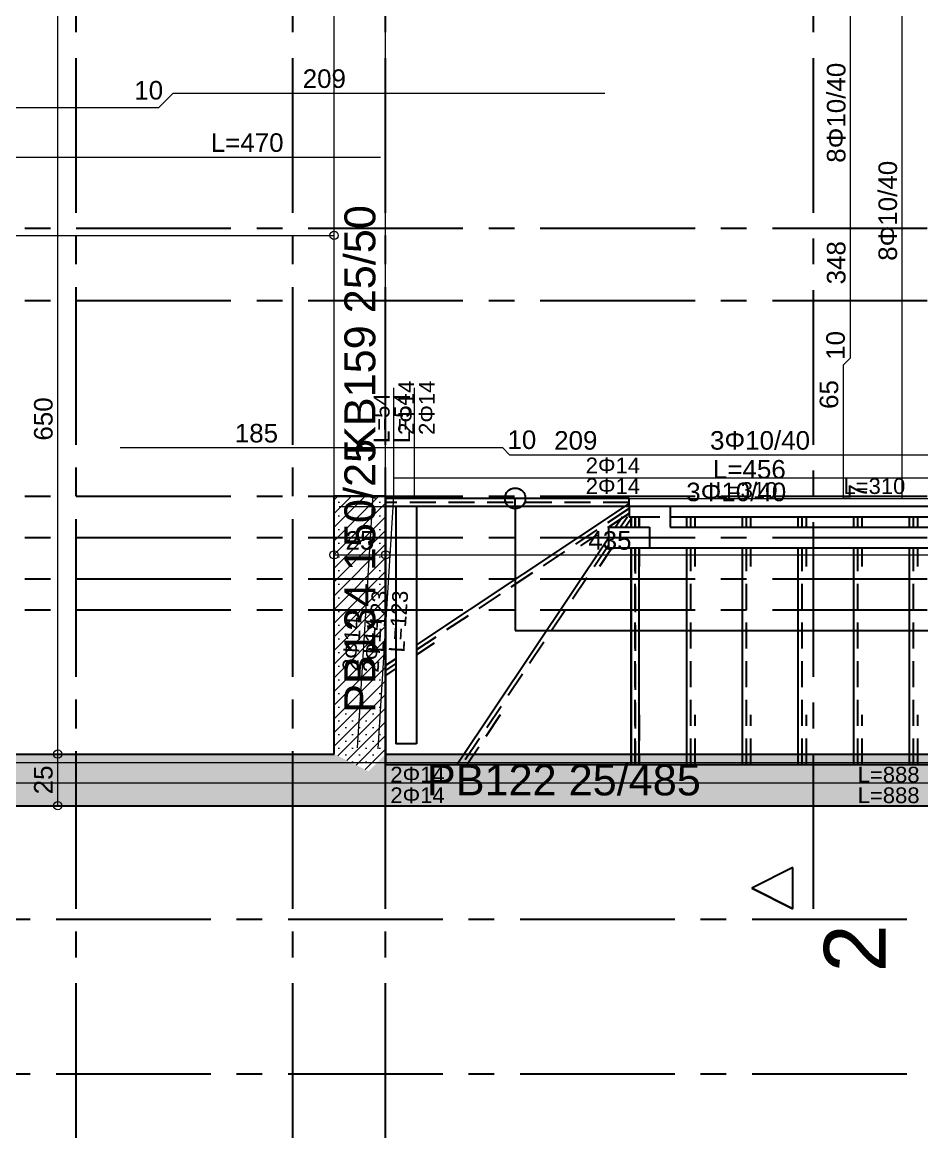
# Model space of a CAD drawing. Header units: millimetres. Extents: x 2232 to 85269, y -3593 to 5869.
# Drawn here: x 41216 to 41652, y 3066 to 3607 of the extents above; entities that cross this region are included whole.
import ezdxf

# ---------------------------------------------------------------- set-up
doc = ezdxf.new("R2010")
doc.units = ezdxf.units.MM
for name, pattern in [('CENTER2', [112.5, 75, -12.5, 12.5, -12.5]), ('DASHDOT2', [12.7, 6.35, -3.175, 0, -3.175]), ('HIDDEN2', [18.75, 12.5, -6.25])]:
    doc.linetypes.add(name, pattern=pattern)
doc.layers.add('aks', color=251, linetype='DASHDOT2', lineweight=35)
for name, color, linetype in [('Donatı Topl. Uzun. Yazısı', 7, 'Continuous'), ('Donatı Uz. Yazısı', 7, 'Continuous'), ('Donatı Yazısı', 7, 'Continuous'), ('Donatı Çizgisi', 7, 'Continuous'), ('Döşeme Boşluğu', 7, 'Continuous'), ('Kiriş', 7, 'Continuous'), ('Merdiven', 7, 'Continuous'), ('Panel', 7, 'Continuous'), ('Standart', 7, 'Continuous'), ('Ölçülendirme', 7, 'Continuous')]:
    doc.layers.add(name, color=color, linetype=linetype)
doc.styles.add('arial_1_18', font='arial.ttf', dxfattribs={"height": 0.2})
pattern_1 = [(45, (0, 0), (-3.314563, 3.314563), []), (45, (3.3146, 0), (-3.314563, 3.314563), [0, -4.6875])]

# ---------------------------------------------------------------- blocks, each defined once
blk = doc.blocks.new('IDE128Entity3')
at = {"layer": 'Standart', "color": 159, "linetype": 'CENTER2', "lineweight": -3}
blk.add_lwpolyline([(1207.5, 80), (1207.5, 2250)], dxfattribs=at)
at = {"layer": 'Standart', "color": 159, "linetype": 'Continuous', "lineweight": -3}
for points in [[(1197.5, 100), (1177.5, 90)], [(1197.5, 100), (1177.5, 90)], [(1197.5, 80), (1197.5, 100)], [(1197.5, 80), (1197.5, 100)], [(1177.5, 90), (1197.5, 80)], [(1197.5, 80), (1177.5, 90)]]:
    blk.add_lwpolyline(points, dxfattribs=at)
at = {"layer": 'Standart', "color": 250, "linetype": 'Continuous', "lineweight": -3, "style": 'arial_1_18'}
blk.add_text('2', height=30, rotation=90, dxfattribs=at).set_placement((1242.5, 49.19))
blk = doc.blocks.new('IDE128Entity180')
at = {"layer": 'Kiriş', "color": 4, "linetype": 'Continuous', "lineweight": 5}
blk.add_lwpolyline([(1000, 280), (1000, 805)], dxfattribs=at)
blk = doc.blocks.new('IDE128Entity181')
at = {"layer": 'Kiriş', "color": 4, "linetype": 'Continuous', "lineweight": 5}
blk.add_lwpolyline([(975, 280), (975, 805)], dxfattribs=at)
blk = doc.blocks.new('IDE128Entity182')
at = {"layer": 'Kiriş', "color": 159, "linetype": 'Continuous', "lineweight": 5, "style": 'arial_1_18'}
blk.add_text('KB159 25/50', height=15, rotation=90, dxfattribs=at).set_placement((995, 300))
blk = doc.blocks.new('IDE128Entity354')
at = {"layer": 'Panel', "linetype": 'Continuous', "lineweight": 5}
h = blk.add_hatch(dxfattribs=at)
h.set_pattern_fill('SACNCR', color=163, scale=50, style=0)
h.set_pattern_definition(pattern_1)
h.paths.add_polyline_path([(1000, 155), (991.67, 146.67), (975, 155), (975, 280), (1000, 280)])
blk = doc.blocks.new('IDE128Entity355')
at = {"layer": 'Panel', "color": 164, "linetype": 'Continuous', "lineweight": -3}
blk.add_lwpolyline([(1000, 155), (1000, 280)], dxfattribs=at)
blk = doc.blocks.new('IDE128Entity356')
at = {"layer": 'Panel', "color": 164, "linetype": 'Continuous', "lineweight": -3}
blk.add_lwpolyline([(1000, 280), (975, 280)], dxfattribs=at)
blk = doc.blocks.new('IDE128Entity357')
at = {"layer": 'Panel', "color": 164, "linetype": 'Continuous', "lineweight": -3}
blk.add_lwpolyline([(975, 155), (975, 280)], dxfattribs=at)
blk = doc.blocks.new('IDE128Entity358')
at = {"layer": 'Panel', "color": 159, "linetype": 'Continuous', "lineweight": -3, "style": 'arial_1_18'}
blk.add_text('PB134 150/25', height=15, rotation=90, dxfattribs=at).set_placement((995, 175))
blk = doc.blocks.new('IDE128Entity470')
at = {"layer": 'aks', "color": 251, "linetype": 'CENTER2', "lineweight": -3}
blk.add_lwpolyline([(-734.83, 0), (3944.83, 0)], dxfattribs=at)
blk = doc.blocks.new('IDE128Entity475')
at = {"layer": 'aks', "color": 251, "linetype": 'CENTER2', "lineweight": -3}
blk.add_lwpolyline([(-734.83, 75), (3944.83, 75)], dxfattribs=at)
blk = doc.blocks.new('IDE128Entity482')
at = {"layer": 'aks', "color": 251, "linetype": 'CENTER2', "lineweight": -3}
blk.add_lwpolyline([(-50, 130), (3260, 130)], dxfattribs=at)
blk = doc.blocks.new('IDE128Entity489')
at = {"layer": 'aks', "color": 251, "linetype": 'CENTER2', "lineweight": -3}
blk.add_lwpolyline([(-50, 225), (3260, 225)], dxfattribs=at)
blk = doc.blocks.new('IDE128Entity496')
at = {"layer": 'aks', "color": 251, "linetype": 'CENTER2', "lineweight": -3}
blk.add_lwpolyline([(-50, 375), (3260, 375)], dxfattribs=at)
blk = doc.blocks.new('IDE128Entity503')
at = {"layer": 'aks', "color": 251, "linetype": 'CENTER2', "lineweight": -3}
blk.add_lwpolyline([(-50, 240), (3260, 240)], dxfattribs=at)
blk = doc.blocks.new('IDE128Entity510')
at = {"layer": 'aks', "color": 251, "linetype": 'CENTER2', "lineweight": -3}
blk.add_lwpolyline([(-50, 280), (3260, 280)], dxfattribs=at)
blk = doc.blocks.new('IDE128Entity517')
at = {"layer": 'aks', "color": 251, "linetype": 'CENTER2', "lineweight": -3}
blk.add_lwpolyline([(-50, 260), (3260, 260)], dxfattribs=at)
blk = doc.blocks.new('IDE128Entity524')
at = {"layer": 'aks', "color": 251, "linetype": 'CENTER2', "lineweight": -3}
blk.add_lwpolyline([(-50, 410), (3260, 410)], dxfattribs=at)
blk = doc.blocks.new('IDE128Entity620')
at = {"layer": 'aks', "color": 251, "linetype": 'CENTER2', "lineweight": -3}
blk.add_lwpolyline([(1000, -604.83), (1000, 80)], dxfattribs=at)
blk = doc.blocks.new('IDE128Entity622')
at = {"layer": 'aks', "color": 251, "linetype": 'CENTER2', "lineweight": -3}
blk.add_lwpolyline([(1000, 80), (1000, 2250)], dxfattribs=at)
blk = doc.blocks.new('IDE128Entity627')
at = {"layer": 'aks', "color": 251, "linetype": 'CENTER2', "lineweight": -3}
blk.add_lwpolyline([(850, -604.83), (850, 80)], dxfattribs=at)
blk = doc.blocks.new('IDE128Entity629')
at = {"layer": 'aks', "color": 251, "linetype": 'CENTER2', "lineweight": -3}
blk.add_lwpolyline([(850, 80), (850, 2250)], dxfattribs=at)
blk = doc.blocks.new('IDE128Entity683')
at = {"layer": 'aks', "color": 251, "linetype": 'CENTER2', "lineweight": -3}
blk.add_lwpolyline([(955, -604.83), (955, 80)], dxfattribs=at)
blk = doc.blocks.new('IDE128Entity685')
at = {"layer": 'aks', "color": 251, "linetype": 'CENTER2', "lineweight": -3}
blk.add_lwpolyline([(955, 80), (955, 2250)], dxfattribs=at)
blk = doc.blocks.new('IDE128Entity690')
at = {"layer": 'Döşeme Boşluğu', "color": 8, "linetype": 'Continuous', "lineweight": -3}
blk.add_lwpolyline([(1000, 280), (1000, 155)], dxfattribs=at)
blk = doc.blocks.new('IDE128Entity691')
at = {"layer": 'Döşeme Boşluğu', "color": 8, "linetype": 'Continuous', "lineweight": -3}
blk.add_lwpolyline([(1000, 155), (1435, 155)], dxfattribs=at)
blk = doc.blocks.new('IDE128Entity695')
at = {"layer": 'Döşeme Boşluğu', "color": 8, "linetype": 'Continuous', "lineweight": -3}
blk.add_lwpolyline([(1318, 275), (1000, 275)], dxfattribs=at)
blk = doc.blocks.new('IDE128Entity696')
at = {"layer": 'Döşeme Boşluğu', "color": 8, "linetype": 'Continuous', "lineweight": -3}
blk.add_lwpolyline([(1000, 275), (1000, 280)], dxfattribs=at)
blk = doc.blocks.new('IDE128Entity697')
at = {"layer": 'Donatı Çizgisi', "color": 5, "linetype": 'Continuous', "lineweight": 5}
blk.add_lwpolyline([(1004, 279), (1314, 279)], dxfattribs=at)
at = {"layer": 'Donatı Topl. Uzun. Yazısı', "color": 1, "linetype": 'Continuous', "lineweight": 5, "style": 'arial_1_18'}
blk.add_text('L=310', height=7.65, dxfattribs=at).set_placement((1221.98, 281.13))
at = {"layer": 'Donatı Yazısı', "color": 5, "linetype": 'Continuous', "lineweight": 5, "style": 'arial_1_18'}
blk.add_text('2Φ14', height=7.65, dxfattribs=at).set_placement((1097, 281.13))
blk = doc.blocks.new('IDE128Entity698')
at = {"layer": 'Donatı Çizgisi', "color": 5, "linetype": 'Continuous', "lineweight": 5}
blk.add_lwpolyline([(1004, 289), (1314, 289)], dxfattribs=at)
at = {"layer": 'Donatı Topl. Uzun. Yazısı', "color": 1, "linetype": 'Continuous', "lineweight": 5, "style": 'arial_1_18'}
blk.add_text('L=310', height=7.65, dxfattribs=at).set_placement((1159.98, 279.23))
at = {"layer": 'Donatı Yazısı', "color": 5, "linetype": 'Continuous', "lineweight": 5, "style": 'arial_1_18'}
blk.add_text('2Φ14', height=7.65, dxfattribs=at).set_placement((1097, 291.13))
blk = doc.blocks.new('IDE128Entity703')
at = {"layer": 'Donatı Çizgisi', "color": 5, "linetype": 'Continuous', "lineweight": 5}
blk.add_lwpolyline([(548.5, 151), (1436.5, 151)], dxfattribs=at)
at = {"layer": 'Donatı Topl. Uzun. Yazısı', "color": 1, "linetype": 'Continuous', "lineweight": 5, "style": 'arial_1_18'}
blk.add_text('L=888', height=7.65, dxfattribs=at).set_placement((1228.88, 141.23))
at = {"layer": 'Donatı Yazısı', "color": 5, "linetype": 'Continuous', "lineweight": 5, "style": 'arial_1_18'}
blk.add_text('2Φ14', height=7.65, dxfattribs=at).set_placement((1002.27, 141.23))
blk = doc.blocks.new('IDE128Entity704')
at = {"layer": 'Donatı Çizgisi', "color": 5, "linetype": 'Continuous', "lineweight": 5}
blk.add_lwpolyline([(548.5, 141), (1436.5, 141)], dxfattribs=at)
at = {"layer": 'Donatı Topl. Uzun. Yazısı', "color": 1, "linetype": 'Continuous', "lineweight": 5, "style": 'arial_1_18'}
blk.add_text('L=888', height=7.65, dxfattribs=at).set_placement((1228.88, 131.23))
at = {"layer": 'Donatı Yazısı', "color": 5, "linetype": 'Continuous', "lineweight": 5, "style": 'arial_1_18'}
blk.add_text('2Φ14', height=7.65, dxfattribs=at).set_placement((1002.27, 131.23))
blk = doc.blocks.new('IDE128Entity705')
at = {"layer": 'Donatı Çizgisi', "color": 5, "linetype": 'Continuous', "lineweight": 5}
blk.add_lwpolyline([(996.4, 157.5), (1004, 280)], dxfattribs=at)
at = {"layer": 'Donatı Topl. Uzun. Yazısı', "color": 1, "linetype": 'Continuous', "lineweight": 5, "style": 'arial_1_18'}
blk.add_text('L=123', height=7.65, rotation=86.4513, dxfattribs=at).set_placement((1009.09, 204.11))
at = {"layer": 'Donatı Yazısı', "color": 5, "linetype": 'Continuous', "lineweight": 5, "style": 'arial_1_18'}
blk.add_text('2Φ14', height=7.65, rotation=86.4513, dxfattribs=at).set_placement((996.56, 194.38))
blk = doc.blocks.new('IDE128Entity706')
at = {"layer": 'Donatı Çizgisi', "color": 5, "linetype": 'Continuous', "lineweight": 5}
blk.add_lwpolyline([(986.42, 158.11), (994.02, 280.62)], dxfattribs=at)
at = {"layer": 'Donatı Topl. Uzun. Yazısı', "color": 1, "linetype": 'Continuous', "lineweight": 5, "style": 'arial_1_18'}
blk.add_text('L=123', height=7.65, rotation=86.4513, dxfattribs=at).set_placement((999.07, 204.12))
at = {"layer": 'Donatı Yazısı', "color": 5, "linetype": 'Continuous', "lineweight": 5, "style": 'arial_1_18'}
blk.add_text('2Φ14', height=7.65, rotation=86.4513, dxfattribs=at).set_placement((986.58, 195))
blk = doc.blocks.new('IDE128Entity707')
at = {"layer": 'Donatı Çizgisi', "color": 5, "linetype": 'Continuous', "lineweight": 5}
blk.add_lwpolyline([(1004, 279), (1004, 332.59)], dxfattribs=at)
at = {"layer": 'Donatı Topl. Uzun. Yazısı', "color": 1, "linetype": 'Continuous', "lineweight": 5, "style": 'arial_1_18'}
blk.add_text('L=54', height=7.65, rotation=90, dxfattribs=at).set_placement((1001.88, 305.84))
at = {"layer": 'Donatı Yazısı', "color": 5, "linetype": 'Continuous', "lineweight": 5, "style": 'arial_1_18'}
blk.add_text('2Φ14', height=7.65, rotation=90, dxfattribs=at).set_placement((1013.78, 309.76))
blk = doc.blocks.new('IDE128Entity708')
at = {"layer": 'Donatı Çizgisi', "color": 5, "linetype": 'Continuous', "lineweight": 5}
blk.add_lwpolyline([(1014, 279), (1014, 332.59)], dxfattribs=at)
at = {"layer": 'Donatı Topl. Uzun. Yazısı', "color": 1, "linetype": 'Continuous', "lineweight": 5, "style": 'arial_1_18'}
blk.add_text('L=54', height=7.65, rotation=90, dxfattribs=at).set_placement((1011.88, 305.84))
at = {"layer": 'Donatı Yazısı', "color": 5, "linetype": 'Continuous', "lineweight": 5, "style": 'arial_1_18'}
blk.add_text('2Φ14', height=7.65, rotation=90, dxfattribs=at).set_placement((1023.78, 309.76))
blk = doc.blocks.new('IDE128Entity767')
at = {"layer": 'Panel', "linetype": 'Continuous', "lineweight": 5}
h = blk.add_hatch(dxfattribs=at)
h.set_pattern_fill('SACNCR', color=163, scale=50, style=0)
h.set_pattern_definition(pattern_1)
h.paths.add_polyline_path([(1435, 155), (1460, 130), (1000, 130), (991.67, 146.67), (1000, 155)])
blk = doc.blocks.new('IDE128Entity768')
at = {"layer": 'Panel', "color": 164, "linetype": 'Continuous', "lineweight": -3}
blk.add_lwpolyline([(1000, 130), (1460, 130)], dxfattribs=at)
blk = doc.blocks.new('IDE128Entity769')
at = {"layer": 'Panel', "color": 164, "linetype": 'Continuous', "lineweight": -3}
blk.add_lwpolyline([(1000, 155), (1435, 155)], dxfattribs=at)
blk = doc.blocks.new('IDE128Entity770')
at = {"layer": 'Panel', "color": 159, "linetype": 'Continuous', "lineweight": -3, "style": 'arial_1_18'}
blk.add_text('PB122 25/485', height=15, dxfattribs=at).set_placement((1020, 135))
blk = doc.blocks.new('IDE128Entity771')
at = {"layer": 'Panel', "linetype": 'Continuous', "lineweight": 5}
h = blk.add_hatch(dxfattribs=at)
h.set_pattern_fill('SACNCR', color=163, scale=50, style=0)
h.set_pattern_definition(pattern_1)
h.paths.add_polyline_path([(975, 155), (991.67, 146.67), (1000, 130), (525, 130), (550, 155)])
blk = doc.blocks.new('IDE128Entity772')
at = {"layer": 'Panel', "color": 164, "linetype": 'Continuous', "lineweight": -3}
blk.add_lwpolyline([(525, 130), (1000, 130)], dxfattribs=at)
blk = doc.blocks.new('IDE128Entity773')
at = {"layer": 'Panel', "color": 164, "linetype": 'Continuous', "lineweight": -3}
blk.add_lwpolyline([(550, 155), (975, 155)], dxfattribs=at)
blk = doc.blocks.new('IDE128Entity977')
at = {"layer": 'Merdiven', "color": 171, "linetype": 'Continuous', "lineweight": -3}
blk.add_lwpolyline([(1015, 275), (1015, 160)], dxfattribs=at)
blk = doc.blocks.new('IDE128Entity978')
at = {"layer": 'Merdiven', "color": 171, "linetype": 'Continuous', "lineweight": -3}
blk.add_lwpolyline([(1005, 275), (1005, 160)], dxfattribs=at)
blk = doc.blocks.new('IDE128Entity979')
at = {"layer": 'Merdiven', "color": 171, "linetype": 'Continuous', "lineweight": -3}
blk.add_lwpolyline([(1015, 275), (1005, 275)], dxfattribs=at)
blk = doc.blocks.new('IDE128Entity980')
at = {"layer": 'Merdiven', "color": 171, "linetype": 'Continuous', "lineweight": -3}
blk.add_lwpolyline([(1015, 160), (1005, 160)], dxfattribs=at)
blk = doc.blocks.new('IDE128Entity981')
at = {"layer": 'Merdiven', "color": 171, "linetype": 'Continuous', "lineweight": -3}
blk.add_lwpolyline([(1108, 265), (1128, 265)], dxfattribs=at)
blk = doc.blocks.new('IDE128Entity982')
at = {"layer": 'Merdiven', "color": 171, "linetype": 'Continuous', "lineweight": -3}
blk.add_lwpolyline([(1108, 255), (1138, 255)], dxfattribs=at)
blk = doc.blocks.new('IDE128Entity983')
at = {"layer": 'Merdiven', "color": 171, "linetype": 'Continuous', "lineweight": -3}
blk.add_lwpolyline([(1108, 265), (1108, 255)], dxfattribs=at)
blk = doc.blocks.new('IDE128Entity984')
at = {"layer": 'Merdiven', "color": 171, "linetype": 'Continuous', "lineweight": -3}
blk.add_lwpolyline([(1138, 275), (1138, 265)], dxfattribs=at)
blk = doc.blocks.new('IDE128Entity985')
at = {"layer": 'Merdiven', "color": 171, "linetype": 'Continuous', "lineweight": -3}
blk.add_lwpolyline([(1128, 265), (1128, 255)], dxfattribs=at)
blk = doc.blocks.new('IDE128Entity986')
at = {"layer": 'Merdiven', "color": 171, "linetype": 'Continuous', "lineweight": -3}
blk.add_lwpolyline([(1138, 265), (1322, 265)], dxfattribs=at)
blk = doc.blocks.new('IDE128Entity987')
at = {"layer": 'Merdiven', "color": 171, "linetype": 'Continuous', "lineweight": -3}
blk.add_lwpolyline([(1128, 255), (1322, 255)], dxfattribs=at)
blk = doc.blocks.new('IDE128Entity1003')
at = {"layer": 'Merdiven', "color": 171, "linetype": 'HIDDEN2', "lineweight": -3}
blk.add_lwpolyline([(1118, 275), (1094.4, 275)], dxfattribs=at)
blk = doc.blocks.new('IDE128Entity1004')
at = {"layer": 'Merdiven', "color": 171, "linetype": 'HIDDEN2', "lineweight": -3}
blk.add_lwpolyline([(1023.6, 275), (1015, 275)], dxfattribs=at)
blk = doc.blocks.new('IDE128Entity1005')
at = {"layer": 'Merdiven', "color": 171, "linetype": 'HIDDEN2', "lineweight": -3}
blk.add_lwpolyline([(1005, 275), (1000, 275)], dxfattribs=at)
blk = doc.blocks.new('IDE128Entity1006')
at = {"layer": 'Merdiven', "color": 171, "linetype": 'HIDDEN2', "lineweight": -3}
blk.add_lwpolyline([(1118, 271.67), (1094.4, 255.96)], dxfattribs=at)
blk = doc.blocks.new('IDE128Entity1007')
at = {"layer": 'Merdiven', "color": 171, "linetype": 'HIDDEN2', "lineweight": -3}
blk.add_lwpolyline([(1023.6, 208.84), (1015, 203.11)], dxfattribs=at)
blk = doc.blocks.new('IDE128Entity1008')
at = {"layer": 'Merdiven', "color": 171, "linetype": 'HIDDEN2', "lineweight": -3}
blk.add_lwpolyline([(1005, 196.46), (1000, 193.13)], dxfattribs=at)
blk = doc.blocks.new('IDE128Entity1009')
at = {"layer": 'Merdiven', "color": 171, "linetype": 'HIDDEN2', "lineweight": -3}
blk.add_lwpolyline([(1119.67, 270), (1116.33, 265)], dxfattribs=at)
blk = doc.blocks.new('IDE128Entity1010')
at = {"layer": 'Merdiven', "color": 171, "linetype": 'HIDDEN2', "lineweight": -3}
blk.add_lwpolyline([(1109.65, 255), (1103.64, 246)], dxfattribs=at)
blk = doc.blocks.new('IDE128Entity1011')
at = {"layer": 'Merdiven', "color": 171, "linetype": 'HIDDEN2', "lineweight": -3}
blk.add_lwpolyline([(1055.56, 174), (1039.54, 150)], dxfattribs=at)
blk = doc.blocks.new('IDE128Entity1012')
at = {"layer": 'Merdiven', "color": 171, "linetype": 'HIDDEN2', "lineweight": -3}
blk.add_lwpolyline([(1123, 270), (1123, 265)], dxfattribs=at)
blk = doc.blocks.new('IDE128Entity1013')
at = {"layer": 'Merdiven', "color": 171, "linetype": 'HIDDEN2', "lineweight": -3}
blk.add_lwpolyline([(1123, 255), (1123, 246)], dxfattribs=at)
blk = doc.blocks.new('IDE128Entity1014')
at = {"layer": 'Merdiven', "color": 171, "linetype": 'HIDDEN2', "lineweight": -3}
blk.add_lwpolyline([(1123, 174), (1123, 150)], dxfattribs=at)
blk = doc.blocks.new('IDE128Entity1015')
at = {"layer": 'Merdiven', "color": 171, "linetype": 'HIDDEN2', "lineweight": -3}
blk.add_lwpolyline([(1118, 277), (1000, 277)], dxfattribs=at)
blk = doc.blocks.new('IDE128Entity1016')
at = {"layer": 'Merdiven', "color": 171, "linetype": 'HIDDEN2', "lineweight": -3}
blk.add_lwpolyline([(1118, 274.07), (1015, 205.51)], dxfattribs=at)
blk = doc.blocks.new('IDE128Entity1017')
at = {"layer": 'Merdiven', "color": 171, "linetype": 'HIDDEN2', "lineweight": -3}
blk.add_lwpolyline([(1005, 198.86), (1000, 195.53)], dxfattribs=at)
blk = doc.blocks.new('IDE128Entity1018')
at = {"layer": 'Merdiven', "color": 171, "linetype": 'HIDDEN2', "lineweight": -3}
blk.add_lwpolyline([(1117.26, 270), (1113.92, 265)], dxfattribs=at)
blk = doc.blocks.new('IDE128Entity1019')
at = {"layer": 'Merdiven', "color": 171, "linetype": 'HIDDEN2', "lineweight": -3}
blk.add_lwpolyline([(1108, 256.13), (1037.13, 150)], dxfattribs=at)
blk = doc.blocks.new('IDE128Entity1020')
at = {"layer": 'Merdiven', "color": 171, "linetype": 'HIDDEN2', "lineweight": -3}
blk.add_lwpolyline([(1121, 270), (1121, 265)], dxfattribs=at)
blk = doc.blocks.new('IDE128Entity1021')
at = {"layer": 'Merdiven', "color": 171, "linetype": 'HIDDEN2', "lineweight": -3}
blk.add_lwpolyline([(1121, 255), (1121, 150)], dxfattribs=at)
blk = doc.blocks.new('IDE128Entity1022')
at = {"layer": 'Merdiven', "color": 171, "linetype": 'Continuous', "lineweight": -3}
blk.add_lwpolyline([(1118, 279), (1000, 279)], dxfattribs=at)
blk = doc.blocks.new('IDE128Entity1023')
at = {"layer": 'Merdiven', "color": 171, "linetype": 'Continuous', "lineweight": -3}
blk.add_lwpolyline([(1118, 276.47), (1015, 207.92)], dxfattribs=at)
blk = doc.blocks.new('IDE128Entity1024')
at = {"layer": 'Merdiven', "color": 171, "linetype": 'Continuous', "lineweight": -3}
blk.add_lwpolyline([(1005, 201.26), (1000, 197.93)], dxfattribs=at)
blk = doc.blocks.new('IDE128Entity1025')
at = {"layer": 'Merdiven', "color": 171, "linetype": 'Continuous', "lineweight": -3}
blk.add_lwpolyline([(1114.86, 270), (1111.52, 265)], dxfattribs=at)
blk = doc.blocks.new('IDE128Entity1026')
at = {"layer": 'Merdiven', "color": 171, "linetype": 'Continuous', "lineweight": -3}
blk.add_lwpolyline([(1108, 259.73), (1034.73, 150)], dxfattribs=at)
blk = doc.blocks.new('IDE128Entity1027')
at = {"layer": 'Merdiven', "color": 171, "linetype": 'Continuous', "lineweight": -3}
blk.add_lwpolyline([(1119, 270), (1119, 265)], dxfattribs=at)
blk = doc.blocks.new('IDE128Entity1028')
at = {"layer": 'Merdiven', "color": 171, "linetype": 'Continuous', "lineweight": -3}
blk.add_lwpolyline([(1119, 255), (1119, 150)], dxfattribs=at)
blk = doc.blocks.new('IDE128Entity1029')
at = {"layer": 'Merdiven', "color": 171, "linetype": 'Continuous', "lineweight": -3}
blk.add_lwpolyline([(1118, 275), (1118, 279)], dxfattribs=at)
blk = doc.blocks.new('IDE128Entity1030')
at = {"layer": 'Merdiven', "color": 171, "linetype": 'Continuous', "lineweight": -3}
blk.add_lwpolyline([(1000, 275), (1000, 279)], dxfattribs=at)
blk = doc.blocks.new('IDE128Entity1031')
at = {"layer": 'Merdiven', "color": 171, "linetype": 'Continuous', "lineweight": -3}
blk.add_lwpolyline([(1118, 275), (1015, 275)], dxfattribs=at)
blk = doc.blocks.new('IDE128Entity1032')
at = {"layer": 'Merdiven', "color": 171, "linetype": 'Continuous', "lineweight": -3}
blk.add_lwpolyline([(1015, 275), (1005, 275)], dxfattribs=at)
blk = doc.blocks.new('IDE128Entity1033')
at = {"layer": 'Merdiven', "color": 171, "linetype": 'Continuous', "lineweight": -3}
blk.add_lwpolyline([(1005, 275), (1000, 275)], dxfattribs=at)
blk = doc.blocks.new('IDE128Entity1034')
at = {"layer": 'Merdiven', "color": 171, "linetype": 'Continuous', "lineweight": -3}
blk.add_lwpolyline([(1000, 275), (1000, 150)], dxfattribs=at)
blk = doc.blocks.new('IDE128Entity1035')
at = {"layer": 'Merdiven', "color": 171, "linetype": 'Continuous', "lineweight": -3}
blk.add_lwpolyline([(1000, 150), (1123, 150)], dxfattribs=at)
blk = doc.blocks.new('IDE128Entity1036')
at = {"layer": 'Merdiven', "color": 171, "linetype": 'Continuous', "lineweight": -3}
blk.add_lwpolyline([(1118, 275), (1118, 270)], dxfattribs=at)
blk = doc.blocks.new('IDE128Entity1037')
at = {"layer": 'Merdiven', "color": 171, "linetype": 'Continuous', "lineweight": -3}
blk.add_lwpolyline([(1118, 270), (1123, 270)], dxfattribs=at)
blk = doc.blocks.new('IDE128Entity1038')
at = {"layer": 'Merdiven', "color": 171, "linetype": 'Continuous', "lineweight": -3}
blk.add_lwpolyline([(1123, 150), (1123, 255)], dxfattribs=at)
blk = doc.blocks.new('IDE128Entity1039')
at = {"layer": 'Merdiven', "color": 171, "linetype": 'Continuous', "lineweight": -3}
blk.add_lwpolyline([(1123, 265), (1123, 270)], dxfattribs=at)
blk = doc.blocks.new('IDE128Entity1040')
at = {"layer": 'Merdiven', "color": 251, "linetype": 'Continuous', "lineweight": -3}
blk.add_lwpolyline([(1062.82, 275), (1062.82, 215)], dxfattribs=at)
blk = doc.blocks.new('IDE128Entity1041')
at = {"layer": 'Merdiven', "color": 251, "linetype": 'Continuous', "lineweight": -3}
blk.add_lwpolyline([(1062.82, 215), (1123, 215)], dxfattribs=at)
blk = doc.blocks.new('IDE128Entity1042')
at = {"layer": 'Merdiven', "color": 251, "linetype": 'Continuous', "lineweight": -3}
blk.add_lwpolyline([(1062.82, 275), (1062.82, 279)], dxfattribs=at)
blk = doc.blocks.new('IDE128Entity1043')
at = {"layer": 'Merdiven', "color": 171, "linetype": 'HIDDEN2', "lineweight": -3}
blk.add_lwpolyline([(1123, 150), (1123, 174)], dxfattribs=at)
blk = doc.blocks.new('IDE128Entity1044')
at = {"layer": 'Merdiven', "color": 171, "linetype": 'HIDDEN2', "lineweight": -3}
blk.add_lwpolyline([(1123, 246), (1123, 255)], dxfattribs=at)
blk = doc.blocks.new('IDE128Entity1045')
at = {"layer": 'Merdiven', "color": 171, "linetype": 'HIDDEN2', "lineweight": -3}
blk.add_lwpolyline([(1123, 265), (1123, 270)], dxfattribs=at)
blk = doc.blocks.new('IDE128Entity1046')
at = {"layer": 'Merdiven', "color": 171, "linetype": 'HIDDEN2', "lineweight": -3}
blk.add_lwpolyline([(1150, 150), (1150, 174)], dxfattribs=at)
blk = doc.blocks.new('IDE128Entity1047')
at = {"layer": 'Merdiven', "color": 171, "linetype": 'HIDDEN2', "lineweight": -3}
blk.add_lwpolyline([(1150, 246), (1150, 255)], dxfattribs=at)
blk = doc.blocks.new('IDE128Entity1048')
at = {"layer": 'Merdiven', "color": 171, "linetype": 'HIDDEN2', "lineweight": -3}
blk.add_lwpolyline([(1150, 265), (1150, 270)], dxfattribs=at)
blk = doc.blocks.new('IDE128Entity1049')
at = {"layer": 'Merdiven', "color": 171, "linetype": 'HIDDEN2', "lineweight": -3}
blk.add_lwpolyline([(1177, 150), (1177, 174)], dxfattribs=at)
blk = doc.blocks.new('IDE128Entity1050')
at = {"layer": 'Merdiven', "color": 171, "linetype": 'HIDDEN2', "lineweight": -3}
blk.add_lwpolyline([(1177, 246), (1177, 255)], dxfattribs=at)
blk = doc.blocks.new('IDE128Entity1051')
at = {"layer": 'Merdiven', "color": 171, "linetype": 'HIDDEN2', "lineweight": -3}
blk.add_lwpolyline([(1177, 265), (1177, 270)], dxfattribs=at)
blk = doc.blocks.new('IDE128Entity1052')
at = {"layer": 'Merdiven', "color": 171, "linetype": 'HIDDEN2', "lineweight": -3}
blk.add_lwpolyline([(1204, 150), (1204, 174)], dxfattribs=at)
blk = doc.blocks.new('IDE128Entity1053')
at = {"layer": 'Merdiven', "color": 171, "linetype": 'HIDDEN2', "lineweight": -3}
blk.add_lwpolyline([(1204, 246), (1204, 255)], dxfattribs=at)
blk = doc.blocks.new('IDE128Entity1054')
at = {"layer": 'Merdiven', "color": 171, "linetype": 'HIDDEN2', "lineweight": -3}
blk.add_lwpolyline([(1204, 265), (1204, 270)], dxfattribs=at)
blk = doc.blocks.new('IDE128Entity1055')
at = {"layer": 'Merdiven', "color": 171, "linetype": 'HIDDEN2', "lineweight": -3}
blk.add_lwpolyline([(1231, 150), (1231, 174)], dxfattribs=at)
blk = doc.blocks.new('IDE128Entity1056')
at = {"layer": 'Merdiven', "color": 171, "linetype": 'HIDDEN2', "lineweight": -3}
blk.add_lwpolyline([(1231, 246), (1231, 255)], dxfattribs=at)
blk = doc.blocks.new('IDE128Entity1057')
at = {"layer": 'Merdiven', "color": 171, "linetype": 'HIDDEN2', "lineweight": -3}
blk.add_lwpolyline([(1231, 265), (1231, 270)], dxfattribs=at)
blk = doc.blocks.new('IDE128Entity1058')
at = {"layer": 'Merdiven', "color": 171, "linetype": 'HIDDEN2', "lineweight": -3}
blk.add_lwpolyline([(1258, 150), (1258, 174)], dxfattribs=at)
blk = doc.blocks.new('IDE128Entity1059')
at = {"layer": 'Merdiven', "color": 171, "linetype": 'HIDDEN2', "lineweight": -3}
blk.add_lwpolyline([(1258, 246), (1258, 255)], dxfattribs=at)
blk = doc.blocks.new('IDE128Entity1060')
at = {"layer": 'Merdiven', "color": 171, "linetype": 'HIDDEN2', "lineweight": -3}
blk.add_lwpolyline([(1258, 265), (1258, 270)], dxfattribs=at)
blk = doc.blocks.new('IDE128Entity1069')
at = {"layer": 'Merdiven', "color": 171, "linetype": 'HIDDEN2', "lineweight": -3}
blk.add_lwpolyline([(1121, 150), (1121, 255)], dxfattribs=at)
blk = doc.blocks.new('IDE128Entity1070')
at = {"layer": 'Merdiven', "color": 171, "linetype": 'HIDDEN2', "lineweight": -3}
blk.add_lwpolyline([(1121, 265), (1121, 270)], dxfattribs=at)
blk = doc.blocks.new('IDE128Entity1071')
at = {"layer": 'Merdiven', "color": 171, "linetype": 'HIDDEN2', "lineweight": -3}
blk.add_lwpolyline([(1148, 150), (1148, 255)], dxfattribs=at)
blk = doc.blocks.new('IDE128Entity1072')
at = {"layer": 'Merdiven', "color": 171, "linetype": 'HIDDEN2', "lineweight": -3}
blk.add_lwpolyline([(1148, 265), (1148, 270)], dxfattribs=at)
blk = doc.blocks.new('IDE128Entity1073')
at = {"layer": 'Merdiven', "color": 171, "linetype": 'HIDDEN2', "lineweight": -3}
blk.add_lwpolyline([(1175, 150), (1175, 255)], dxfattribs=at)
blk = doc.blocks.new('IDE128Entity1074')
at = {"layer": 'Merdiven', "color": 171, "linetype": 'HIDDEN2', "lineweight": -3}
blk.add_lwpolyline([(1175, 265), (1175, 270)], dxfattribs=at)
blk = doc.blocks.new('IDE128Entity1075')
at = {"layer": 'Merdiven', "color": 171, "linetype": 'HIDDEN2', "lineweight": -3}
blk.add_lwpolyline([(1202, 150), (1202, 255)], dxfattribs=at)
blk = doc.blocks.new('IDE128Entity1076')
at = {"layer": 'Merdiven', "color": 171, "linetype": 'HIDDEN2', "lineweight": -3}
blk.add_lwpolyline([(1202, 265), (1202, 270)], dxfattribs=at)
blk = doc.blocks.new('IDE128Entity1077')
at = {"layer": 'Merdiven', "color": 171, "linetype": 'HIDDEN2', "lineweight": -3}
blk.add_lwpolyline([(1229, 150), (1229, 255)], dxfattribs=at)
blk = doc.blocks.new('IDE128Entity1078')
at = {"layer": 'Merdiven', "color": 171, "linetype": 'HIDDEN2', "lineweight": -3}
blk.add_lwpolyline([(1229, 265), (1229, 270)], dxfattribs=at)
blk = doc.blocks.new('IDE128Entity1079')
at = {"layer": 'Merdiven', "color": 171, "linetype": 'HIDDEN2', "lineweight": -3}
blk.add_lwpolyline([(1256, 150), (1256, 255)], dxfattribs=at)
blk = doc.blocks.new('IDE128Entity1080')
at = {"layer": 'Merdiven', "color": 171, "linetype": 'HIDDEN2', "lineweight": -3}
blk.add_lwpolyline([(1256, 265), (1256, 270)], dxfattribs=at)
blk = doc.blocks.new('IDE128Entity1085')
at = {"layer": 'Merdiven', "color": 171, "linetype": 'Continuous', "lineweight": -3}
blk.add_lwpolyline([(1119, 150), (1119, 255)], dxfattribs=at)
blk = doc.blocks.new('IDE128Entity1086')
at = {"layer": 'Merdiven', "color": 171, "linetype": 'Continuous', "lineweight": -3}
blk.add_lwpolyline([(1119, 265), (1119, 270)], dxfattribs=at)
blk = doc.blocks.new('IDE128Entity1087')
at = {"layer": 'Merdiven', "color": 171, "linetype": 'Continuous', "lineweight": -3}
blk.add_lwpolyline([(1146, 150), (1146, 255)], dxfattribs=at)
blk = doc.blocks.new('IDE128Entity1088')
at = {"layer": 'Merdiven', "color": 171, "linetype": 'Continuous', "lineweight": -3}
blk.add_lwpolyline([(1146, 265), (1146, 270)], dxfattribs=at)
blk = doc.blocks.new('IDE128Entity1089')
at = {"layer": 'Merdiven', "color": 171, "linetype": 'Continuous', "lineweight": -3}
blk.add_lwpolyline([(1173, 150), (1173, 255)], dxfattribs=at)
blk = doc.blocks.new('IDE128Entity1090')
at = {"layer": 'Merdiven', "color": 171, "linetype": 'Continuous', "lineweight": -3}
blk.add_lwpolyline([(1173, 265), (1173, 270)], dxfattribs=at)
blk = doc.blocks.new('IDE128Entity1091')
at = {"layer": 'Merdiven', "color": 171, "linetype": 'Continuous', "lineweight": -3}
blk.add_lwpolyline([(1200, 150), (1200, 255)], dxfattribs=at)
blk = doc.blocks.new('IDE128Entity1092')
at = {"layer": 'Merdiven', "color": 171, "linetype": 'Continuous', "lineweight": -3}
blk.add_lwpolyline([(1200, 265), (1200, 270)], dxfattribs=at)
blk = doc.blocks.new('IDE128Entity1093')
at = {"layer": 'Merdiven', "color": 171, "linetype": 'Continuous', "lineweight": -3}
blk.add_lwpolyline([(1227, 150), (1227, 255)], dxfattribs=at)
blk = doc.blocks.new('IDE128Entity1094')
at = {"layer": 'Merdiven', "color": 171, "linetype": 'Continuous', "lineweight": -3}
blk.add_lwpolyline([(1227, 265), (1227, 270)], dxfattribs=at)
blk = doc.blocks.new('IDE128Entity1095')
at = {"layer": 'Merdiven', "color": 171, "linetype": 'Continuous', "lineweight": -3}
blk.add_lwpolyline([(1254, 150), (1254, 255)], dxfattribs=at)
blk = doc.blocks.new('IDE128Entity1096')
at = {"layer": 'Merdiven', "color": 171, "linetype": 'Continuous', "lineweight": -3}
blk.add_lwpolyline([(1254, 265), (1254, 270)], dxfattribs=at)
blk = doc.blocks.new('IDE128Entity1101')
at = {"layer": 'Merdiven', "color": 171, "linetype": 'Continuous', "lineweight": -3}
blk.add_lwpolyline([(1123, 150), (1123, 255)], dxfattribs=at)
blk = doc.blocks.new('IDE128Entity1102')
at = {"layer": 'Merdiven', "color": 171, "linetype": 'Continuous', "lineweight": -3}
blk.add_lwpolyline([(1123, 265), (1123, 270)], dxfattribs=at)
blk = doc.blocks.new('IDE128Entity1103')
at = {"layer": 'Merdiven', "color": 171, "linetype": 'Continuous', "lineweight": -3}
blk.add_lwpolyline([(1123, 150), (1312, 150)], dxfattribs=at)
blk = doc.blocks.new('IDE128Entity1104')
at = {"layer": 'Merdiven', "color": 171, "linetype": 'Continuous', "lineweight": -3}
blk.add_lwpolyline([(1123, 270), (1133, 270)], dxfattribs=at)
blk = doc.blocks.new('IDE128Entity1105')
at = {"layer": 'Merdiven', "color": 171, "linetype": 'Continuous', "lineweight": -3}
blk.add_lwpolyline([(1138, 270), (1312, 270)], dxfattribs=at)
blk = doc.blocks.new('IDE128Entity1110')
at = {"layer": 'Merdiven', "color": 251, "linetype": 'Continuous', "lineweight": -3}
blk.add_lwpolyline([(1123, 215), (1312, 215)], dxfattribs=at)
blk = doc.blocks.new('IDE128Entity1199')
at = {"layer": 'Merdiven', "color": 251, "linetype": 'Continuous', "lineweight": -3}
blk.add_circle((1062.82, 279), 5, dxfattribs=at)
blk = doc.blocks.new('IDE128Entity1407')
at = {"layer": 'Donatı Çizgisi', "color": 5, "linetype": 'Continuous', "lineweight": 5}
for points in [[(1250.45, 279), (1250.45, 827.5)], [(1225.45, 347.21), (1225.45, 702.5)], [(890, 468.5), (897, 475.5)], [(897, 475.5), (1106.25, 475.5)], [(635, 468.5), (890, 468.5)], [(527.5, 444.5), (997.5, 444.5)], [(1221.95, 343.71), (1225.45, 347.21)], [(1221.95, 279), (1221.95, 343.71)], [(871.25, 303.61), (1056.6, 303.61)], [(1056.6, 303.61), (1060.1, 300.11)], [(1060.1, 300.11), (1276.07, 300.11)], [(1225.45, 279), (1221.95, 279)], [(977.5, 275.11), (1314, 275.11)]]:
    blk.add_lwpolyline(points, dxfattribs=at)
at = {"layer": 'Donatı Topl. Uzun. Yazısı', "color": 1, "linetype": 'Continuous', "lineweight": 5, "style": 'arial_1_18'}
for s, p in [('L=470', (915.19, 447)), ('L=456', (1158.69, 288.61))]:
    blk.add_text(s, height=9, dxfattribs=at).set_placement(p)
at = {"layer": 'Donatı Uz. Yazısı', "color": 5, "linetype": 'Continuous', "lineweight": 5, "style": 'arial_1_18'}
for s, p in [('209', (959.78, 478)), ('10', (878.12, 472.37)), ('185', (926.86, 306.11)), ('10', (1059.05, 302.93)), ('209', (1081.7, 302.61))]:
    blk.add_text(s, height=9, dxfattribs=at).set_placement(p)
for s, p in [('348', (1222.95, 382.74)), ('10', (1222.63, 346.16)), ('65', (1219.45, 322.36)), ('7', (1233.45, 279))]:
    blk.add_text(s, height=9, rotation=90, dxfattribs=at).set_placement(p)
at = {"layer": 'Donatı Yazısı', "color": 5, "linetype": 'Continuous', "lineweight": 5, "style": 'arial_1_18'}
for p in [(1222.95, 441.72), (1247.95, 394.19)]:
    blk.add_text('8Φ10/40', height=9, rotation=90, dxfattribs=at).set_placement(p)
for p in [(1157.29, 302.61), (1145.75, 277.61)]:
    blk.add_text('3Φ10/40', height=9, dxfattribs=at).set_placement(p)
blk = doc.blocks.new('IDE128Entity1408')
at = {"layer": 'Ölçülendirme', "color": 1, "linetype": 'Continuous', "lineweight": 5}
for points in [[(841, 130), (841, 805)], [(525, 406.5), (975, 406.5)], [(975, 251.61), (1460, 251.61)]]:
    blk.add_lwpolyline(points, dxfattribs=at)
for centre in [(975, 406.5), (975, 251.61), (1000, 251.61), (841, 155), (841, 130)]:
    blk.add_circle(centre, 2, dxfattribs=at)
at = {"layer": 'Ölçülendirme', "color": 1, "linetype": 'Continuous', "lineweight": 5, "style": 'arial_1_18'}
for s, p in [('650', (838.5, 307.01)), ('25', (838.5, 135.51))]:
    blk.add_text(s, height=9, rotation=90, dxfattribs=at).set_placement(p)
for s, p in [('25', (980.51, 254.11)), ('435', (1098.26, 254.11))]:
    blk.add_text(s, height=9, dxfattribs=at).set_placement(p)

msp = doc.modelspace()

# ---------------------------------------------------------------- block references
at = {"layer": 'aks'}
for name, p in [('IDE128Entity629', (40391.75, 3097)), ('IDE128Entity685', (40391.75, 3097)), ('IDE128Entity622', (40391.75, 3097)), ('IDE128Entity627', (40391.75, 3445.76)), ('IDE128Entity683', (40391.75, 3445.76)), ('IDE128Entity620', (40391.75, 3445.76)), ('IDE128Entity524', (40391.75, 3097)), ('IDE128Entity496', (40391.75, 3097)), ('IDE128Entity510', (40391.75, 3097)), ('IDE128Entity517', (40391.75, 3097)), ('IDE128Entity503', (40391.75, 3097)), ('IDE128Entity489', (40391.75, 3097)), ('IDE128Entity482', (40391.75, 3097)), ('IDE128Entity475', (40391.75, 3097)), ('IDE128Entity470', (40391.75, 3097))]:
    msp.add_blockref(name, p, dxfattribs=at)
at = {"layer": 'Döşeme Boşluğu'}
for name in ['IDE128Entity690', 'IDE128Entity696', 'IDE128Entity695', 'IDE128Entity691']:
    msp.add_blockref(name, (40391.75, 3097), dxfattribs=at)
at = {"layer": 'Kiriş'}
for name in ['IDE128Entity181', 'IDE128Entity180', 'IDE128Entity182']:
    msp.add_blockref(name, (40391.75, 3097), dxfattribs=at)
at = {"layer": 'Merdiven'}
for name in ['IDE128Entity1199', 'IDE128Entity1022', 'IDE128Entity1030', 'IDE128Entity1042', 'IDE128Entity1029', 'IDE128Entity1015', 'IDE128Entity1005', 'IDE128Entity1033', 'IDE128Entity1034', 'IDE128Entity978', 'IDE128Entity979', 'IDE128Entity1032', 'IDE128Entity1023', 'IDE128Entity977', 'IDE128Entity1004', 'IDE128Entity1031', 'IDE128Entity1016', 'IDE128Entity1040', 'IDE128Entity1003', 'IDE128Entity1036', 'IDE128Entity984', 'IDE128Entity1006', 'IDE128Entity1025', 'IDE128Entity1018', 'IDE128Entity1009', 'IDE128Entity1037', 'IDE128Entity1027', 'IDE128Entity1086', 'IDE128Entity1020', 'IDE128Entity1070', 'IDE128Entity1012', 'IDE128Entity1039', 'IDE128Entity1045', 'IDE128Entity1102', 'IDE128Entity1104', 'IDE128Entity1105', 'IDE128Entity1088', 'IDE128Entity1072', 'IDE128Entity1048', 'IDE128Entity1090', 'IDE128Entity1074', 'IDE128Entity1051', 'IDE128Entity1092', 'IDE128Entity1076', 'IDE128Entity1054', 'IDE128Entity1094', 'IDE128Entity1078', 'IDE128Entity1057', 'IDE128Entity1096', 'IDE128Entity1080', 'IDE128Entity1060', 'IDE128Entity981', 'IDE128Entity983', 'IDE128Entity985', 'IDE128Entity986', 'IDE128Entity1026', 'IDE128Entity1019', 'IDE128Entity1010', 'IDE128Entity982', 'IDE128Entity1028', 'IDE128Entity1085', 'IDE128Entity1021', 'IDE128Entity1069', 'IDE128Entity1013', 'IDE128Entity1038', 'IDE128Entity1044', 'IDE128Entity1101', 'IDE128Entity987', 'IDE128Entity1087', 'IDE128Entity1071', 'IDE128Entity1047', 'IDE128Entity1089', 'IDE128Entity1073', 'IDE128Entity1050', 'IDE128Entity1091', 'IDE128Entity1075', 'IDE128Entity1053', 'IDE128Entity1093', 'IDE128Entity1077', 'IDE128Entity1056', 'IDE128Entity1095', 'IDE128Entity1079', 'IDE128Entity1059', 'IDE128Entity1041', 'IDE128Entity1110', 'IDE128Entity1007', 'IDE128Entity1024', 'IDE128Entity1017', 'IDE128Entity1008', 'IDE128Entity1011', 'IDE128Entity1014', 'IDE128Entity1043', 'IDE128Entity1046', 'IDE128Entity1049', 'IDE128Entity1052', 'IDE128Entity1055', 'IDE128Entity1058', 'IDE128Entity980', 'IDE128Entity1035', 'IDE128Entity1103']:
    msp.add_blockref(name, (40391.75, 3097), dxfattribs=at)
at = {"layer": 'Panel'}
for name in ['IDE128Entity358', 'IDE128Entity354', 'IDE128Entity356', 'IDE128Entity357', 'IDE128Entity355', 'IDE128Entity771', 'IDE128Entity773', 'IDE128Entity767', 'IDE128Entity769', 'IDE128Entity770', 'IDE128Entity772', 'IDE128Entity768']:
    msp.add_blockref(name, (40391.75, 3097), dxfattribs=at)
at = {"layer": 'Standart'}
for name in ['IDE128Entity3', 'IDE128Entity1408', 'IDE128Entity1407', 'IDE128Entity707', 'IDE128Entity708', 'IDE128Entity698', 'IDE128Entity697', 'IDE128Entity706', 'IDE128Entity705', 'IDE128Entity703', 'IDE128Entity704']:
    msp.add_blockref(name, (40391.75, 3097), dxfattribs=at)

doc.saveas('drawing.dxf')
